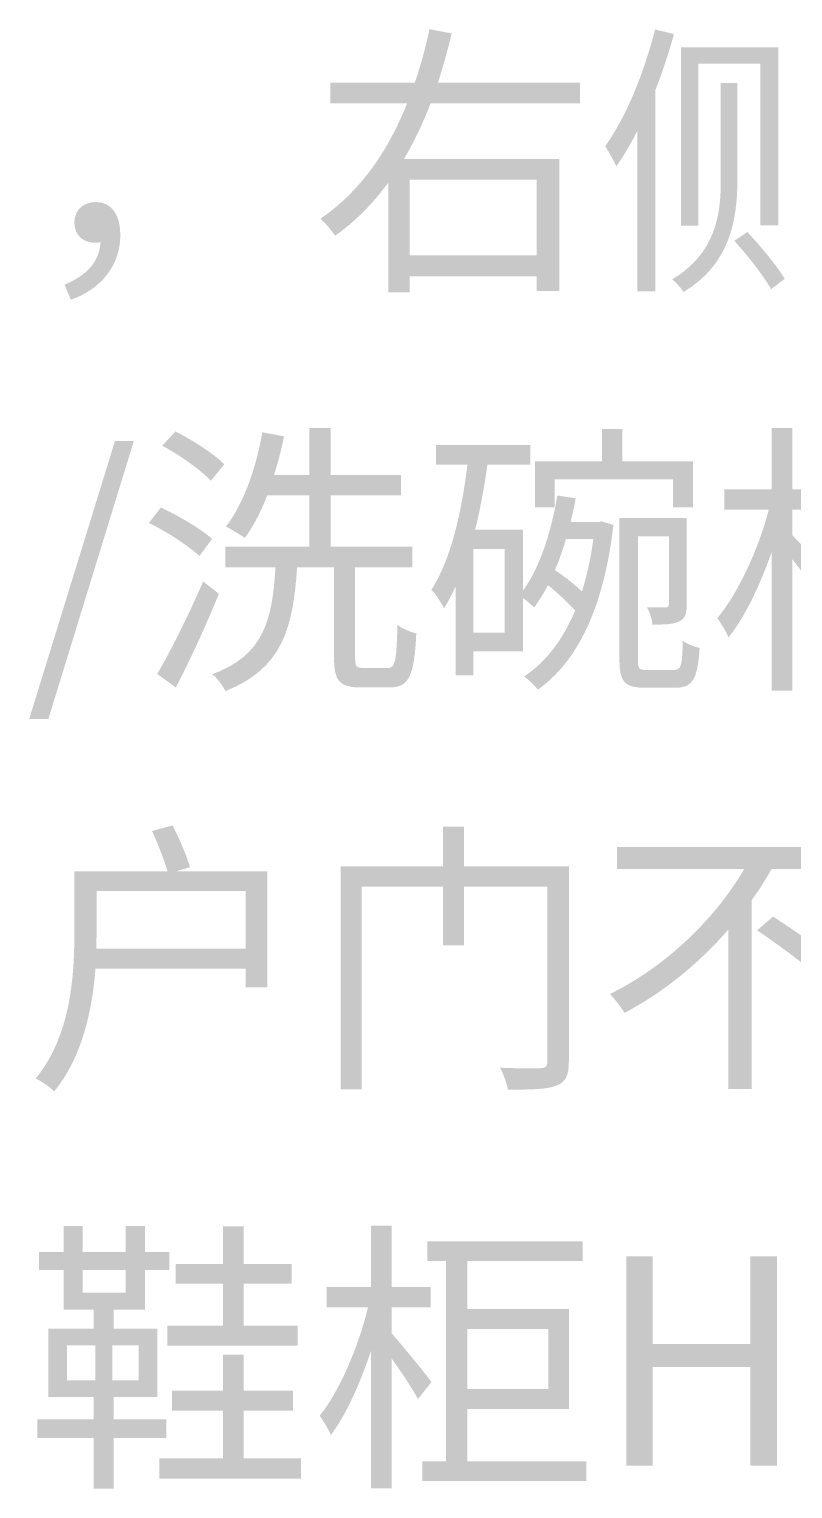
# Model space of a CAD drawing. Header units: millimetres. Extents: x -4600 to 229000, y -4300 to 19460.
# Drawn here: x 59731 to 60497, y 10572 to 12036 of the extents above; entities that cross this region are included whole.
import ezdxf

# ---------------------------------------------------------------- set-up
doc = ezdxf.new("R2010")
doc.units = ezdxf.units.MM
doc.header["$LTSCALE"] = 100
doc.layers.add('A-NOTE', color=7, linetype='Continuous', lineweight=18)

# ---------------------------------------------------------------- blocks, each defined once
blk = doc.blocks.new('A02_SHEET')
at = {"layer": 'A-NOTE'}
h = blk.add_hatch(color=256, dxfattribs=at)
edge = h.paths.add_edge_path()
edge.add_spline(control_points=[(20132.7, 12035.7), (20129, 12017.9), (20124.1, 11999.8), (20118.1, 11982.1)], knot_values=[0, 0, 0, 0, 1, 1, 1, 1], degree=3, periodic=0)
edge.add_line((20118.1, 11982.1), (20033.3, 11982.1))
edge.add_line((20033.3, 11982.1), (20033.3, 11961.2))
edge.add_line((20033.3, 11961.2), (20110.3, 11961.2))
edge.add_spline(control_points=[(20110.3, 11961.2), (20092, 11915.3), (20064.5, 11873.5), (20023.5, 11845.7)], knot_values=[0, 0, 0, 0, 1, 1, 1, 1], degree=3, periodic=0)
edge.add_spline(control_points=[(20023.5, 11845.7), (20028.1, 11841.4), (20034.7, 11833.7), (20038.1, 11828.5)], knot_values=[0, 0, 0, 0, 1, 1, 1, 1], degree=3, periodic=0)
edge.add_spline(control_points=[(20038.1, 11828.5), (20059.1, 11843.4), (20076.5, 11861.5), (20091.4, 11881.8)], knot_values=[0, 0, 0, 0, 1, 1, 1, 1], degree=3, periodic=0)
edge.add_line((20091.4, 11881.8), (20091.4, 11771.8))
edge.add_line((20091.4, 11771.8), (20112.9, 11771.8))
edge.add_line((20112.9, 11771.8), (20112.9, 11787.8))
edge.add_line((20112.9, 11787.8), (20240.4, 11787.8))
edge.add_line((20240.4, 11787.8), (20240.4, 11773.2))
edge.add_line((20240.4, 11773.2), (20262.8, 11773.2))
edge.add_line((20262.8, 11773.2), (20262.8, 11905.6))
edge.add_line((20262.8, 11905.6), (20107.2, 11905.6))
edge.add_spline(control_points=[(20107.2, 11905.6), (20117.5, 11923.1), (20126.4, 11941.7), (20133.8, 11961.2)], knot_values=[0, 0, 0, 0, 1, 1, 1, 1], degree=3, periodic=0)
edge.add_line((20133.8, 11961.2), (20283.7, 11961.2))
edge.add_line((20283.7, 11961.2), (20283.7, 11982.1))
edge.add_line((20283.7, 11982.1), (20141.3, 11982.1))
edge.add_spline(control_points=[(20141.3, 11982.1), (20146.4, 11998.4), (20151, 12014.7), (20155, 12031.4)], knot_values=[0, 0, 0, 0, 1, 1, 1, 1], degree=3, periodic=0)
edge.add_line((20155, 12031.4), (20132.7, 12035.7))
h.paths.add_polyline_path([(20112.9, 11808.8), (20112.9, 11884.7), (20240.4, 11884.7), (20240.4, 11808.8), (20112.9, 11808.8)], flags=0)
h = blk.add_hatch(color=256, dxfattribs=at)
edge = h.paths.add_edge_path()
edge.add_spline(control_points=[(20359, 12035.4), (20347.8, 11991.5), (20330.1, 11947.7), (20308.9, 11918.2)], knot_values=[0, 0, 0, 0, 1, 1, 1, 1], degree=3, periodic=0)
edge.add_spline(control_points=[(20308.9, 11918.2), (20312.3, 11913.3), (20318, 11902.7), (20320.1, 11898.1)], knot_values=[0, 0, 0, 0, 1, 1, 1, 1], degree=3, periodic=0)
edge.add_spline(control_points=[(20320.1, 11898.1), (20327.5, 11908.5), (20334.7, 11920.8), (20341.3, 11933.9)], knot_values=[0, 0, 0, 0, 1, 1, 1, 1], degree=3, periodic=0)
edge.add_line((20341.3, 11933.9), (20341.3, 11772.9))
edge.add_line((20341.3, 11772.9), (20359.3, 11772.9))
edge.add_line((20359.3, 11772.9), (20359.3, 11974.6))
edge.add_spline(control_points=[(20359.3, 11974.6), (20366.5, 11993), (20372.8, 12011.9), (20377.9, 12030.8)], knot_values=[0, 0, 0, 0, 1, 1, 1, 1], degree=3, periodic=0)
edge.add_line((20377.9, 12030.8), (20359, 12035.4))
h = blk.add_hatch(color=256, dxfattribs=at)
h.paths.add_polyline_path([(20385.1, 12017.6), (20385.1, 11838.5), (20402.3, 11838.5), (20402.3, 12001), (20464.4, 12001), (20464.4, 11839.1), (20482.5, 11839.1), (20482.5, 12017.6), (20385.1, 12017.6)])
edge = h.paths.add_edge_path(flags=0)
edge.add_line((20424.9, 11981.8), (20424.9, 11884.1))
edge.add_spline(control_points=[(20424.9, 11884.1), (20424.9, 11849.4), (20419.8, 11811), (20376.2, 11784.7)], knot_values=[0, 0, 0, 0, 1, 1, 1, 1], degree=3, periodic=0)
edge.add_spline(control_points=[(20376.2, 11784.7), (20379.4, 11782.1), (20385.4, 11775.8), (20387.4, 11772.1)], knot_values=[0, 0, 0, 0, 1, 1, 1, 1], degree=3, periodic=0)
edge.add_spline(control_points=[(20387.4, 11772.1), (20434.4, 11799.9), (20441.5, 11845.4), (20441.5, 11884.1)], knot_values=[0, 0, 0, 0, 1, 1, 1, 1], degree=3, periodic=0)
edge.add_line((20441.5, 11884.1), (20441.5, 11981.8))
edge.add_line((20441.5, 11981.8), (20424.9, 11981.8))
h = blk.add_hatch(color=256, dxfattribs=at)
edge = h.paths.add_edge_path()
edge.add_spline(control_points=[(19773.1, 11764.3), (19803.2, 11774.9), (19822.7, 11798.4), (19822.7, 11829.4), (19822.7, 11849.4), (19814.1, 11862.3), (19798.3, 11862.3), (19786.6, 11862.3), (19776.6, 11855.2), (19776.6, 11841.7), (19776.6, 11828.2), (19786.3, 11821.4), (19798.1, 11821.4)], knot_values=[0, 0, 0, 0, 1, 1, 1, 2, 2, 2, 3, 3, 3, 4, 4, 4, 4], degree=3, periodic=0)
edge.add_line((19798.1, 11821.4), (19802.9, 11821.9))
edge.add_spline(control_points=[(19802.9, 11821.9), (19801.5, 11802.2), (19788.9, 11788.7), (19766.8, 11779.5)], knot_values=[0, 0, 0, 0, 1, 1, 1, 1], degree=3, periodic=0)
edge.add_line((19766.8, 11779.5), (19773.1, 11764.3))
h = blk.add_hatch(color=256, dxfattribs=at)
edge = h.paths.add_edge_path()
edge.add_spline(control_points=[(20438.4, 11823.4), (20452.1, 11808.5), (20468.2, 11787.8), (20475.3, 11774.9)], knot_values=[0, 0, 0, 0, 1, 1, 1, 1], degree=3, periodic=0)
edge.add_line((20475.3, 11774.9), (20489.1, 11785.3))
edge.add_spline(control_points=[(20489.1, 11785.3), (20481.6, 11797.6), (20465.3, 11817.6), (20451.6, 11832.2)], knot_values=[0, 0, 0, 0, 1, 1, 1, 1], degree=3, periodic=0)
edge.add_line((20451.6, 11832.2), (20438.4, 11823.4))
h = blk.add_hatch(color=256, dxfattribs=at)
edge = h.paths.add_edge_path()
edge.add_spline(control_points=[(19864.8, 11617.9), (19882.6, 11608.4), (19903.5, 11593.5), (19913.5, 11582.7)], knot_values=[0, 0, 0, 0, 1, 1, 1, 1], degree=3, periodic=0)
edge.add_line((19913.5, 11582.7), (19927, 11599.3))
edge.add_spline(control_points=[(19927, 11599.3), (19916.7, 11609.6), (19895.2, 11623.6), (19878, 11632.2)], knot_values=[0, 0, 0, 0, 1, 1, 1, 1], degree=3, periodic=0)
edge.add_line((19878, 11632.2), (19864.8, 11617.9))
h = blk.add_hatch(color=256, dxfattribs=at)
edge = h.paths.add_edge_path()
edge.add_spline(control_points=[(19965.1, 11631.4), (19958.8, 11595), (19946.2, 11559.7), (19928.7, 11536.8)], knot_values=[0, 0, 0, 0, 1, 1, 1, 1], degree=3, periodic=0)
edge.add_spline(control_points=[(19928.7, 11536.8), (19934.1, 11534.2), (19943.6, 11528.2), (19947.6, 11525.4)], knot_values=[0, 0, 0, 0, 1, 1, 1, 1], degree=3, periodic=0)
edge.add_spline(control_points=[(19947.6, 11525.4), (19955.9, 11536.8), (19963.7, 11551.7), (19970, 11568)], knot_values=[0, 0, 0, 0, 1, 1, 1, 1], degree=3, periodic=0)
edge.add_line((19970, 11568), (20012.4, 11568))
edge.add_line((20012.4, 11568), (20012.4, 11516.8))
edge.add_line((20012.4, 11516.8), (19928.1, 11516.8))
edge.add_line((19928.1, 11516.8), (19928.1, 11496.1))
edge.add_line((19928.1, 11496.1), (19978.3, 11496.1))
edge.add_spline(control_points=[(19978.3, 11496.1), (19975.1, 11442.6), (19966.5, 11407.9), (19915, 11388.7)], knot_values=[0, 0, 0, 0, 1, 1, 1, 1], degree=3, periodic=0)
edge.add_spline(control_points=[(19915, 11388.7), (19919.8, 11385), (19925.8, 11377), (19928.1, 11371.8)], knot_values=[0, 0, 0, 0, 1, 1, 1, 1], degree=3, periodic=0)
edge.add_spline(control_points=[(19928.1, 11371.8), (19984.9, 11394.4), (19996, 11434.5), (20000, 11496.1)], knot_values=[0, 0, 0, 0, 1, 1, 1, 1], degree=3, periodic=0)
edge.add_line((20000, 11496.1), (20037, 11496.1))
edge.add_line((20037, 11496.1), (20037, 11404.5))
edge.add_spline(control_points=[(20037, 11404.5), (20037, 11382.1), (20042.4, 11375.5), (20063.6, 11375.5), (20067.9, 11375.5), (20088.3, 11375.5), (20092.9, 11375.5), (20112.3, 11375.5), (20117.5, 11387), (20119.5, 11429.7)], knot_values=[0, 0, 0, 0, 1, 1, 1, 2, 2, 2, 3, 3, 3, 3], degree=3, periodic=0)
edge.add_spline(control_points=[(20119.5, 11429.7), (20113.8, 11431.1), (20104.9, 11434.5), (20100.6, 11438.3)], knot_values=[0, 0, 0, 0, 1, 1, 1, 1], degree=3, periodic=0)
edge.add_spline(control_points=[(20100.6, 11438.3), (20099.7, 11401), (20098.3, 11395), (20090.9, 11395), (20086.6, 11395), (20070.2, 11395), (20066.8, 11395), (20059.3, 11395), (20058.2, 11396.7), (20058.2, 11404.5)], knot_values=[0, 0, 0, 0, 1, 1, 1, 2, 2, 2, 3, 3, 3, 3], degree=3, periodic=0)
edge.add_line((20058.2, 11404.5), (20058.2, 11496.1))
edge.add_line((20058.2, 11496.1), (20115.5, 11496.1))
edge.add_line((20115.5, 11496.1), (20115.5, 11516.8))
edge.add_line((20115.5, 11516.8), (20033.6, 11516.8))
edge.add_line((20033.6, 11516.8), (20033.6, 11568))
edge.add_line((20033.6, 11568), (20104.3, 11568))
edge.add_line((20104.3, 11568), (20104.3, 11588.4))
edge.add_line((20104.3, 11588.4), (20033.6, 11588.4))
edge.add_line((20033.6, 11588.4), (20033.6, 11635.7))
edge.add_line((20033.6, 11635.7), (20012.4, 11635.7))
edge.add_line((20012.4, 11635.7), (20012.4, 11588.4))
edge.add_line((20012.4, 11588.4), (19976.8, 11588.4))
edge.add_spline(control_points=[(19976.8, 11588.4), (19980.8, 11601), (19984.3, 11614.2), (19986.9, 11627.3)], knot_values=[0, 0, 0, 0, 1, 1, 1, 1], degree=3, periodic=0)
edge.add_line((19986.9, 11627.3), (19965.1, 11631.4))
for points in [[(20238.7, 11602.4), (20238.7, 11556), (20258.2, 11556), (20258.2, 11584.1), (20377.1, 11584.1), (20377.1, 11556), (20397.1, 11556), (20397.1, 11602.4), (20326.1, 11602.4), (20326.1, 11634.8), (20305.7, 11634.8), (20305.7, 11602.4), (20238.7, 11602.4)], [(19731.3, 11343.7), (19750.5, 11343.7), (19836.2, 11622.5), (19817.3, 11622.5), (19731.3, 11343.7)], [(19925.6, 10835.1), (19925.6, 10797.3), (19878.3, 10797.3), (19878.3, 10777.5), (19925.6, 10777.5), (19925.6, 10735.4), (19870, 10735.4), (19870, 10715.3), (20000.6, 10715.3), (20000.6, 10735.4), (19946.5, 10735.4), (19946.5, 10777.5), (19994.6, 10777.5), (19994.6, 10797.3), (19946.5, 10797.3), (19946.5, 10835.1), (19925.6, 10835.1)], [(20330.1, 10595), (20356.4, 10595), (20356.4, 10694.1), (20454.4, 10694.1), (20454.4, 10595), (20481.1, 10595), (20481.1, 10805), (20454.4, 10805), (20454.4, 10717), (20356.4, 10717), (20356.4, 10805), (20330.1, 10805), (20330.1, 10595)], [(19925.6, 10706.4), (19925.6, 10670.1), (19874.6, 10670.1), (19874.6, 10650.3), (19925.6, 10650.3), (19925.6, 10602.4), (19861.7, 10602.4), (19861.7, 10582.1), (20003.8, 10582.1), (20003.8, 10602.4), (19946.5, 10602.4), (19946.5, 10650.3), (19996, 10650.3), (19996, 10670.1), (19946.5, 10670.1), (19946.5, 10706.4), (19925.6, 10706.4)]]:
    blk.add_hatch(color=256, dxfattribs=at).paths.add_polyline_path(points)
h = blk.add_hatch(color=256, dxfattribs=at)
edge = h.paths.add_edge_path()
edge.add_line((20475.9, 11635.7), (20475.9, 11574.3))
edge.add_line((20475.9, 11574.3), (20428.3, 11574.3))
edge.add_line((20428.3, 11574.3), (20428.3, 11553.7))
edge.add_line((20428.3, 11553.7), (20473, 11553.7))
edge.add_spline(control_points=[(20473, 11553.7), (20462.7, 11513.9), (20441.8, 11469.2), (20421.5, 11445.1)], knot_values=[0, 0, 0, 0, 1, 1, 1, 1], degree=3, periodic=0)
edge.add_spline(control_points=[(20421.5, 11445.1), (20424.9, 11440), (20430.4, 11431.4), (20432.6, 11425.7)], knot_values=[0, 0, 0, 0, 1, 1, 1, 1], degree=3, periodic=0)
edge.add_spline(control_points=[(20432.6, 11425.7), (20448.7, 11445.4), (20464.2, 11477.8), (20475.9, 11511.3)], knot_values=[0, 0, 0, 0, 1, 1, 1, 1], degree=3, periodic=0)
edge.add_line((20475.9, 11511.3), (20475.9, 11372.4))
edge.add_line((20475.9, 11372.4), (20496.8, 11372.4))
edge.add_line((20496.8, 11372.4), (20496.8, 11503.9))
edge.add_spline(control_points=[(20496.8, 11503.9), (20508, 11489.5), (20521.5, 11471.8), (20527.2, 11462)], knot_values=[0, 0, 0, 0, 1, 1, 1, 1], degree=3, periodic=0)
edge.add_line((20527.2, 11462), (20540.7, 11479.8))
edge.add_spline(control_points=[(20540.7, 11479.8), (20534.1, 11487.3), (20506.8, 11517.9), (20496.8, 11527.9)], knot_values=[0, 0, 0, 0, 1, 1, 1, 1], degree=3, periodic=0)
edge.add_line((20496.8, 11527.9), (20496.8, 11553.7))
edge.add_line((20496.8, 11553.7), (20539.2, 11553.7))
edge.add_line((20539.2, 11553.7), (20539.2, 11574.3))
edge.add_line((20539.2, 11574.3), (20496.8, 11574.3))
edge.add_line((20496.8, 11574.3), (20496.8, 11635.7))
edge.add_line((20496.8, 11635.7), (20475.9, 11635.7))
h = blk.add_hatch(color=256, dxfattribs=at)
edge = h.paths.add_edge_path()
edge.add_spline(control_points=[(20261, 11568), (20254.7, 11531.1), (20243.6, 11496.1), (20226.4, 11472.4)], knot_values=[0, 0, 0, 0, 1, 1, 1, 1], degree=3, periodic=0)
edge.add_line((20226.4, 11472.4), (20226.4, 11533.7))
edge.add_line((20226.4, 11533.7), (20178.5, 11533.7))
edge.add_spline(control_points=[(20178.5, 11533.7), (20183.7, 11554.3), (20187.7, 11576.4), (20190.8, 11599)], knot_values=[0, 0, 0, 0, 1, 1, 1, 1], degree=3, periodic=0)
edge.add_line((20190.8, 11599), (20233.8, 11599))
edge.add_line((20233.8, 11599), (20233.8, 11618.8))
edge.add_line((20233.8, 11618.8), (20139.3, 11618.8))
edge.add_line((20139.3, 11618.8), (20139.3, 11599))
edge.add_line((20139.3, 11599), (20170.8, 11599))
edge.add_spline(control_points=[(20170.8, 11599), (20164.8, 11550), (20154.2, 11503.9), (20134.7, 11473.5)], knot_values=[0, 0, 0, 0, 1, 1, 1, 1], degree=3, periodic=0)
edge.add_spline(control_points=[(20134.7, 11473.5), (20138.7, 11469.2), (20145.3, 11459.5), (20147.3, 11454.9)], knot_values=[0, 0, 0, 0, 1, 1, 1, 1], degree=3, periodic=0)
edge.add_spline(control_points=[(20147.3, 11454.9), (20151.6, 11461.5), (20155.3, 11468.9), (20159, 11476.7)], knot_values=[0, 0, 0, 0, 1, 1, 1, 1], degree=3, periodic=0)
edge.add_line((20159, 11476.7), (20159, 11387.6))
edge.add_line((20159, 11387.6), (20176.8, 11387.6))
edge.add_line((20176.8, 11387.6), (20176.8, 11411.6))
edge.add_line((20176.8, 11411.6), (20226.4, 11411.6))
edge.add_line((20226.4, 11411.6), (20226.4, 11465.2))
edge.add_spline(control_points=[(20226.4, 11465.2), (20230.4, 11462.3), (20235.5, 11458), (20237.8, 11455.7)], knot_values=[0, 0, 0, 0, 1, 1, 1, 1], degree=3, periodic=0)
edge.add_spline(control_points=[(20237.8, 11455.7), (20242.7, 11462.3), (20247.3, 11470.1), (20251.6, 11478.1)], knot_values=[0, 0, 0, 0, 1, 1, 1, 1], degree=3, periodic=0)
edge.add_spline(control_points=[(20251.6, 11478.1), (20261.9, 11469.8), (20272.2, 11460), (20278.8, 11452.6)], knot_values=[0, 0, 0, 0, 1, 1, 1, 1], degree=3, periodic=0)
edge.add_spline(control_points=[(20278.8, 11452.6), (20266.2, 11422.5), (20249, 11400.7), (20227.5, 11386.4)], knot_values=[0, 0, 0, 0, 1, 1, 1, 1], degree=3, periodic=0)
edge.add_spline(control_points=[(20227.5, 11386.4), (20231.8, 11383.8), (20238.7, 11377.2), (20241.3, 11373.2)], knot_values=[0, 0, 0, 0, 1, 1, 1, 1], degree=3, periodic=0)
edge.add_spline(control_points=[(20241.3, 11373.2), (20280.5, 11401), (20307.4, 11453.7), (20317.2, 11538.5)], knot_values=[0, 0, 0, 0, 1, 1, 1, 1], degree=3, periodic=0)
edge.add_line((20317.2, 11538.5), (20305.7, 11542))
edge.add_line((20305.7, 11542), (20302.3, 11541.4))
edge.add_line((20302.3, 11541.4), (20274.2, 11541.4))
edge.add_spline(control_points=[(20274.2, 11541.4), (20276.2, 11549.1), (20277.9, 11557.2), (20279.4, 11565.2)], knot_values=[0, 0, 0, 0, 1, 1, 1, 1], degree=3, periodic=0)
edge.add_line((20279.4, 11565.2), (20261, 11568))
h.paths.add_polyline_path([(20176.8, 11514.5), (20208, 11514.5), (20208, 11430.5), (20176.8, 11430.5), (20176.8, 11514.5)], flags=0)
edge = h.paths.add_edge_path(flags=0)
edge.add_line((20269.6, 11524.5), (20297.1, 11524.5))
edge.add_spline(control_points=[(20297.1, 11524.5), (20294.6, 11505), (20290.5, 11487.5), (20285.7, 11471.8)], knot_values=[0, 0, 0, 0, 1, 1, 1, 1], degree=3, periodic=0)
edge.add_spline(control_points=[(20285.7, 11471.8), (20278.2, 11478.9), (20268.2, 11486.7), (20258.5, 11493.3)], knot_values=[0, 0, 0, 0, 1, 1, 1, 1], degree=3, periodic=0)
edge.add_spline(control_points=[(20258.5, 11493.3), (20262.8, 11503), (20266.5, 11513.6), (20269.6, 11524.5)], knot_values=[0, 0, 0, 0, 1, 1, 1, 1], degree=3, periodic=0)
h = blk.add_hatch(color=256, dxfattribs=at)
edge = h.paths.add_edge_path()
edge.add_spline(control_points=[(19851.4, 11540.5), (19869.4, 11531.7), (19891.2, 11517.3), (19902.1, 11507.3)], knot_values=[0, 0, 0, 0, 1, 1, 1, 1], degree=3, periodic=0)
edge.add_line((19902.1, 11507.3), (19914.7, 11524.5))
edge.add_spline(control_points=[(19914.7, 11524.5), (19903.5, 11534.5), (19881.1, 11547.7), (19863.4, 11556)], knot_values=[0, 0, 0, 0, 1, 1, 1, 1], degree=3, periodic=0)
edge.add_line((19863.4, 11556), (19851.4, 11540.5))
h = blk.add_hatch(color=256, dxfattribs=at)
edge = h.paths.add_edge_path()
edge.add_line((20323.2, 11545.4), (20323.2, 11402.7))
edge.add_spline(control_points=[(20323.2, 11402.7), (20323.2, 11380.7), (20329.2, 11375.2), (20348.4, 11375.2), (20352.4, 11375.2), (20375.3, 11375.2), (20379.6, 11375.2), (20396.8, 11375.2), (20401.7, 11384.4), (20403.7, 11415.1)], knot_values=[0, 0, 0, 0, 1, 1, 1, 2, 2, 2, 3, 3, 3, 3], degree=3, periodic=0)
edge.add_spline(control_points=[(20403.7, 11415.1), (20398.3, 11416.2), (20391.1, 11419.1), (20386.8, 11422.2)], knot_values=[0, 0, 0, 0, 1, 1, 1, 1], degree=3, periodic=0)
edge.add_spline(control_points=[(20386.8, 11422.2), (20386.2, 11397.6), (20385.1, 11393), (20378.2, 11393), (20373.6, 11393), (20354.4, 11393), (20351, 11393), (20342.7, 11393), (20341.8, 11394.4), (20341.8, 11402.7)], knot_values=[0, 0, 0, 0, 1, 1, 1, 2, 2, 2, 3, 3, 3, 3], degree=3, periodic=0)
edge.add_line((20341.8, 11402.7), (20341.8, 11527.1))
edge.add_line((20341.8, 11527.1), (20372.8, 11527.1))
edge.add_line((20372.8, 11527.1), (20372.8, 11459.2))
edge.add_spline(control_points=[(20372.8, 11459.2), (20372.8, 11456.9), (20372.2, 11456), (20369.6, 11455.7)], knot_values=[0, 0, 0, 0, 1, 1, 1, 1], degree=3, periodic=0)
edge.add_spline(control_points=[(20369.6, 11455.7), (20367.3, 11455.7), (20360.2, 11455.7), (20351, 11455.7)], knot_values=[0, 0, 0, 0, 1, 1, 1, 1], degree=3, periodic=0)
edge.add_spline(control_points=[(20351, 11455.7), (20353.6, 11450.9), (20355.9, 11443.7), (20356.4, 11438.5)], knot_values=[0, 0, 0, 0, 1, 1, 1, 1], degree=3, periodic=0)
edge.add_spline(control_points=[(20356.4, 11438.5), (20369.3, 11438.5), (20377.9, 11438.8), (20383.7, 11442)], knot_values=[0, 0, 0, 0, 1, 1, 1, 1], degree=3, periodic=0)
edge.add_spline(control_points=[(20383.7, 11442), (20389.4, 11444.8), (20390.8, 11450.3), (20390.8, 11458.9)], knot_values=[0, 0, 0, 0, 1, 1, 1, 1], degree=3, periodic=0)
edge.add_line((20390.8, 11458.9), (20390.8, 11545.4))
edge.add_line((20390.8, 11545.4), (20323.2, 11545.4))
h = blk.add_hatch(color=256, dxfattribs=at)
edge = h.paths.add_edge_path()
edge.add_line((19859.7, 11389), (19878.3, 11375.5))
edge.add_spline(control_points=[(19878.3, 11375.5), (19892.6, 11402.7), (19909.2, 11438.8), (19921.5, 11469.5)], knot_values=[0, 0, 0, 0, 1, 1, 1, 1], degree=3, periodic=0)
edge.add_line((19921.5, 11469.5), (19905.8, 11481.8))
edge.add_spline(control_points=[(19905.8, 11481.8), (19891.7, 11449.1), (19872.8, 11411.3), (19859.7, 11389)], knot_values=[0, 0, 0, 0, 1, 1, 1, 1], degree=3, periodic=0)
h = blk.add_hatch(color=256, dxfattribs=at)
edge = h.paths.add_edge_path()
edge.add_spline(control_points=[(19854.5, 11231.6), (19860.2, 11219), (19866.5, 11203), (19870, 11191.2)], knot_values=[0, 0, 0, 0, 1, 1, 1, 1], degree=3, periodic=0)
edge.add_line((19870, 11191.2), (19776.6, 11191.2))
edge.add_line((19776.6, 11191.2), (19776.6, 11128.8))
edge.add_spline(control_points=[(19776.6, 11128.8), (19776.6, 11085.5), (19772.9, 11025.9), (19737.9, 10983.3)], knot_values=[0, 0, 0, 0, 1, 1, 1, 1], degree=3, periodic=0)
edge.add_spline(control_points=[(19737.9, 10983.3), (19743.1, 10981), (19752.5, 10974.4), (19756.5, 10970.4)], knot_values=[0, 0, 0, 0, 1, 1, 1, 1], degree=3, periodic=0)
edge.add_spline(control_points=[(19756.5, 10970.4), (19784.6, 11004.7), (19794.6, 11052.3), (19797.8, 11093.6)], knot_values=[0, 0, 0, 0, 1, 1, 1, 1], degree=3, periodic=0)
edge.add_line((19797.8, 11093.6), (19948.5, 11093.6))
edge.add_line((19948.5, 11093.6), (19948.5, 11074.6))
edge.add_line((19948.5, 11074.6), (19970.2, 11074.6))
edge.add_line((19970.2, 11074.6), (19970.2, 11191.2))
edge.add_line((19970.2, 11191.2), (19879.4, 11191.2))
edge.add_line((19879.4, 11191.2), (19892.6, 11195.3))
edge.add_spline(control_points=[(19892.6, 11195.3), (19889.2, 11206.4), (19882, 11223.9), (19875.1, 11237.1)], knot_values=[0, 0, 0, 0, 1, 1, 1, 1], degree=3, periodic=0)
edge.add_line((19875.1, 11237.1), (19854.5, 11231.6))
h.paths.add_polyline_path([(19798.9, 11171.2), (19948.5, 11171.2), (19948.5, 11113.6), (19798.6, 11113.6), (19798.9, 11128.8), (19798.9, 11171.2)], flags=0)
h = blk.add_hatch(color=256, dxfattribs=at)
edge = h.paths.add_edge_path()
edge.add_line((20146.2, 11235.9), (20146.2, 11196.1))
edge.add_line((20146.2, 11196.1), (20043.6, 11196.1))
edge.add_line((20043.6, 11196.1), (20043.6, 10972.4))
edge.add_line((20043.6, 10972.4), (20064.8, 10972.4))
edge.add_line((20064.8, 10972.4), (20064.8, 11175.8))
edge.add_line((20064.8, 11175.8), (20146.2, 11175.8))
edge.add_line((20146.2, 11175.8), (20146.2, 11117))
edge.add_line((20146.2, 11117), (20167.4, 11117))
edge.add_line((20167.4, 11117), (20167.4, 11175.8))
edge.add_line((20167.4, 11175.8), (20251, 11175.8))
edge.add_line((20251, 11175.8), (20251, 11000.2))
edge.add_spline(control_points=[(20251, 11000.2), (20251, 10995.3), (20249.3, 10993.9), (20244.1, 10993.6)], knot_values=[0, 0, 0, 0, 1, 1, 1, 1], degree=3, periodic=0)
edge.add_spline(control_points=[(20244.1, 10993.6), (20239, 10993.6), (20221.2, 10993.3), (20203.5, 10994.1)], knot_values=[0, 0, 0, 0, 1, 1, 1, 1], degree=3, periodic=0)
edge.add_spline(control_points=[(20203.5, 10994.1), (20206.9, 10988.1), (20210.3, 10978.1), (20211.5, 10972.1)], knot_values=[0, 0, 0, 0, 1, 1, 1, 1], degree=3, periodic=0)
edge.add_spline(control_points=[(20211.5, 10972.1), (20235, 10972.1), (20250.7, 10972.4), (20259.9, 10976.1)], knot_values=[0, 0, 0, 0, 1, 1, 1, 1], degree=3, periodic=0)
edge.add_spline(control_points=[(20259.9, 10976.1), (20269.1, 10979.5), (20272.5, 10986.1), (20272.5, 10999.9)], knot_values=[0, 0, 0, 0, 1, 1, 1, 1], degree=3, periodic=0)
edge.add_line((20272.5, 10999.9), (20272.5, 11196.1))
edge.add_line((20272.5, 11196.1), (20167.4, 11196.1))
edge.add_line((20167.4, 11196.1), (20167.4, 11235.9))
edge.add_line((20167.4, 11235.9), (20146.2, 11235.9))
h = blk.add_hatch(color=256, dxfattribs=at)
edge = h.paths.add_edge_path()
edge.add_line((20320.9, 11215.6), (20320.9, 11193.5))
edge.add_line((20320.9, 11193.5), (20448.4, 11193.5))
edge.add_spline(control_points=[(20448.4, 11193.5), (20420, 11144.5), (20370.8, 11096.1), (20313.8, 11068.1)], knot_values=[0, 0, 0, 0, 1, 1, 1, 1], degree=3, periodic=0)
edge.add_spline(control_points=[(20313.8, 11068.1), (20318.3, 11063.2), (20324.9, 11054.6), (20328.4, 11049.1)], knot_values=[0, 0, 0, 0, 1, 1, 1, 1], degree=3, periodic=0)
edge.add_spline(control_points=[(20328.4, 11049.1), (20368.2, 11070.1), (20403.7, 11099.6), (20432.6, 11132.8)], knot_values=[0, 0, 0, 0, 1, 1, 1, 1], degree=3, periodic=0)
edge.add_line((20432.6, 11132.8), (20432.6, 10972.7))
edge.add_line((20432.6, 10972.7), (20455.9, 10972.7))
edge.add_line((20455.9, 10972.7), (20455.9, 11162.3))
edge.add_spline(control_points=[(20455.9, 11162.3), (20463.3, 11172.3), (20469.9, 11182.9), (20475.9, 11193.5)], knot_values=[0, 0, 0, 0, 1, 1, 1, 1], degree=3, periodic=0)
edge.add_line((20475.9, 11193.5), (20567.9, 11193.5))
edge.add_line((20567.9, 11193.5), (20567.9, 11215.6))
edge.add_line((20567.9, 11215.6), (20320.9, 11215.6))
edge = h.paths.add_edge_path(flags=0)
edge.add_spline(control_points=[(20461.3, 11131.9), (20495.4, 11109), (20538.4, 11075.2), (20558.7, 11053.2)], knot_values=[0, 0, 0, 0, 1, 1, 1, 1], degree=3, periodic=0)
edge.add_line((20558.7, 11053.2), (20576.2, 11069.8))
edge.add_spline(control_points=[(20576.2, 11069.8), (20554.7, 11091.8), (20511.1, 11123.9), (20477.3, 11145.7)], knot_values=[0, 0, 0, 0, 1, 1, 1, 1], degree=3, periodic=0)
edge.add_line((20477.3, 11145.7), (20461.3, 11131.9))
h = blk.add_hatch(color=256, dxfattribs=at)
h.paths.add_polyline_path([(19750.5, 10732.5), (19750.5, 10663.8), (19796.1, 10663.8), (19796.1, 10641.4), (19739.6, 10641.4), (19739.6, 10622.8), (19796.1, 10622.8), (19796.1, 10571.8), (19816.1, 10571.8), (19816.1, 10622.8), (19868.8, 10622.8), (19868.8, 10641.4), (19816.1, 10641.4), (19816.1, 10663.8), (19859.7, 10663.8), (19859.7, 10732.5), (19816.1, 10732.5), (19816.1, 10751.4), (19847.3, 10751.4), (19847.3, 10791.2), (19871.7, 10791.2), (19871.7, 10809.3), (19847.3, 10809.3), (19847.3, 10835.4), (19827.9, 10835.4), (19827.9, 10809.3), (19784.9, 10809.3), (19784.9, 10835.4), (19766, 10835.4), (19766, 10809.3), (19741.1, 10809.3), (19741.1, 10791.2), (19766, 10791.2), (19766, 10751.4), (19796.1, 10751.4), (19796.1, 10732.5), (19750.5, 10732.5)])
h.paths.add_polyline_path([(19769.1, 10715.6), (19797.5, 10715.6), (19797.5, 10680.7), (19769.1, 10680.7), (19769.1, 10715.6)], flags=0)
h.paths.add_polyline_path([(19827.9, 10791.2), (19827.9, 10768.6), (19784.9, 10768.6), (19784.9, 10791.2), (19827.9, 10791.2)], flags=0)
h.paths.add_polyline_path([(19814.7, 10715.6), (19841, 10715.6), (19841, 10680.7), (19814.7, 10680.7), (19814.7, 10715.6)], flags=0)
h = blk.add_hatch(color=256, dxfattribs=at)
edge = h.paths.add_edge_path()
edge.add_line((20074, 10835.7), (20074, 10774.3))
edge.add_line((20074, 10774.3), (20029.5, 10774.3))
edge.add_line((20029.5, 10774.3), (20029.5, 10753.7))
edge.add_line((20029.5, 10753.7), (20071.1, 10753.7))
edge.add_spline(control_points=[(20071.1, 10753.7), (20061.6, 10714.2), (20042.2, 10669.2), (20022.7, 10645.1)], knot_values=[0, 0, 0, 0, 1, 1, 1, 1], degree=3, periodic=0)
edge.add_spline(control_points=[(20022.7, 10645.1), (20026.1, 10640), (20031.6, 10631.4), (20033.8, 10625.7)], knot_values=[0, 0, 0, 0, 1, 1, 1, 1], degree=3, periodic=0)
edge.add_spline(control_points=[(20033.8, 10625.7), (20048.7, 10645.1), (20063.1, 10677.2), (20074, 10709.9)], knot_values=[0, 0, 0, 0, 1, 1, 1, 1], degree=3, periodic=0)
edge.add_line((20074, 10709.9), (20074, 10572.4))
edge.add_line((20074, 10572.4), (20094.9, 10572.4))
edge.add_line((20094.9, 10572.4), (20094.9, 10702.4))
edge.add_spline(control_points=[(20094.9, 10702.4), (20104.9, 10688.4), (20116.4, 10670.9), (20121.2, 10661.8)], knot_values=[0, 0, 0, 0, 1, 1, 1, 1], degree=3, periodic=0)
edge.add_line((20121.2, 10661.8), (20134.7, 10678.9))
edge.add_spline(control_points=[(20134.7, 10678.9), (20129, 10687), (20104, 10717.3), (20094.9, 10727.6)], knot_values=[0, 0, 0, 0, 1, 1, 1, 1], degree=3, periodic=0)
edge.add_line((20094.9, 10727.6), (20094.9, 10753.7))
edge.add_line((20094.9, 10753.7), (20133.8, 10753.7))
edge.add_line((20133.8, 10753.7), (20133.8, 10774.3))
edge.add_line((20133.8, 10774.3), (20094.9, 10774.3))
edge.add_line((20094.9, 10774.3), (20094.9, 10835.7))
edge.add_line((20094.9, 10835.7), (20074, 10835.7))
h = blk.add_hatch(color=256, dxfattribs=at)
h.paths.add_polyline_path([(20125.5, 10599.3), (20125.5, 10579.5), (20290, 10579.5), (20290, 10599.3), (20170.8, 10599.3), (20170.8, 10652), (20272.8, 10652), (20272.8, 10752), (20170.8, 10752), (20170.8, 10800.1), (20286.2, 10800.1), (20286.2, 10819.9), (20130.7, 10819.9), (20130.7, 10800.1), (20149.3, 10800.1), (20149.3, 10599.3), (20125.5, 10599.3)])
h.paths.add_polyline_path([(20170.8, 10732.2), (20251.9, 10732.2), (20251.9, 10671.8), (20170.8, 10671.8), (20170.8, 10732.2)], flags=0)

msp = doc.modelspace()

# ---------------------------------------------------------------- block references
msp.add_blockref('A02_SHEET', (40000, 0))

doc.saveas('drawing.dxf')
